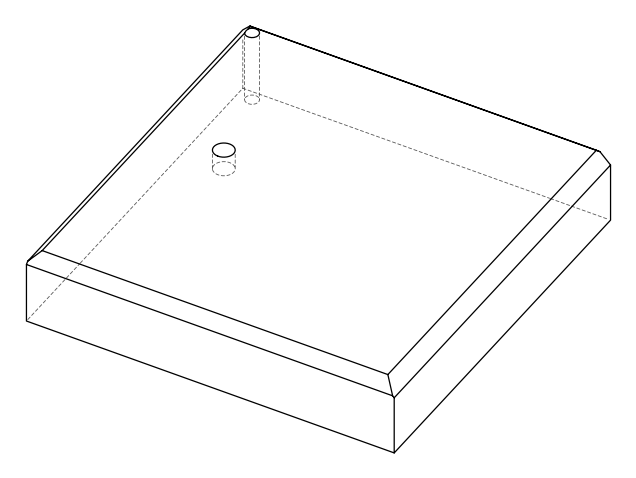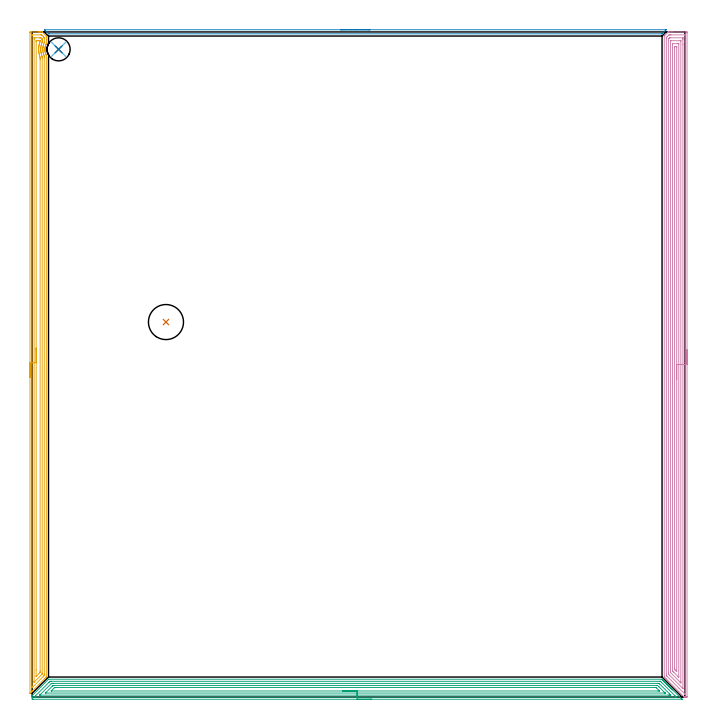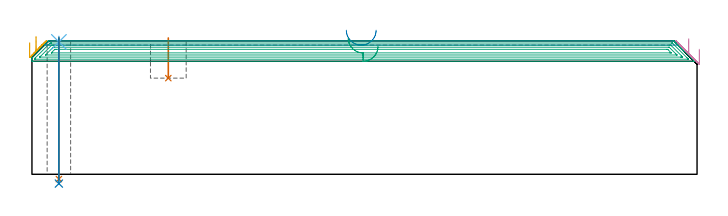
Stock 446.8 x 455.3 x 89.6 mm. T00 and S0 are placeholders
(PLAN: 8 operations, 4 tool changes, 58.5 min)
(1 INDEXABLE_INSERT_DRILL_BLIND_HOLE_FROM_SOLID | STEP1POCKET | UGT0302_003 | 0.11 min | 11296 mm3)
(2 AREA_MILL | FG_CHAMFER_SURFACE | UGT0205_001 | 3.55 min | 1678 mm3)
(3 AREA_MILL_1 | FG_CHAMFER_SURFACE_1 | UGT0205_001 | 17.65 min | 41927 mm3)
(4 AREA_MILL_2 | FG_CHAMFER_SURFACE_2 | UGT0205_001 | 21.82 min | 54364 mm3)
(5 AREA_MILL_3 | FG_CHAMFER_SURFACE_3 | UGT0205_001 | 14.59 min | 27916 mm3)
(6 SPOT_DRILL | STEP1HOLE | NXT0321_9005460120000 | 0.03 min | 1 mm3)
(7 DRILL_THROUGH_HOLE_INTO_CENTER | STEP1HOLE | NXT0301_065 | 0.38 min | 6179 mm3)
(8 DRILL_TO_ENLARGE_THROUGH_HOLE | STEP1HOLE | UGT0301_240 | 0.39 min | 11344 mm3)
(TOOL UGT0302_003 | Indexable Insert Drill 24mm | D24 PA180 FL50 Z2)
(TOOL UGT0205_001 | Chamfer Mill 20 x 3 x 45 deg. | D20 FL50 Z2)
(TOOL NXT0321_9005460120000 | NC Spot Drill, 142deg, 12mm, Carbide, Uncoated | D12 PA142 FL30 Z2)
(TOOL NXT0301_065 | Carbide Drill 9.4mm [860.1-0940-075A1-MM 2214] | D9.4 PA140 FL98 Z2)
(TOOL UGT0301_240 | Twist Drill 15.8 mm | D15.8 PA118 FL120 Z2)
(OP 1 INDEXABLE_INSERT_DRILL_BLIND_HOLE_FROM_SOLID)
G17 G21 G94 G90
T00 M6
G54
G17 G0 G90 X91.6 Y256.7 S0 M3
G43 Z99.6 H0
G94 G81 G98 Z64.6 F250. R91.6
G80
M5
M2
(OP 2 AREA_MILL)
G17 G21 G94 G90
T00 M6
G54
G17 G0 G90 X211.2 Y456.8 S1061 M3
G43 Z99.6 H0
Z96.8
G94 G1 X211.238 Z95.928 F250.
X211.352 Z95.063
X211.541 Z94.212
X211.803 Z93.38
X212.137 Z92.574
X212.54 Z91.8
X213.009 Z91.064
X213.54 Z90.372
X214.129 Z89.729
X214.772 Z89.14
X215.464 Z88.608
X216.2 Z88.14
X216.974 Z87.737
X217.78 Z87.403
X218.612 Z87.141
X219.464 Z86.952
X220.328 Z86.838
X221.2 Z86.8
X433.727
X433.977 Y456.796 Z86.804
X433.982 Y456.794 Z86.805
X433.977 Y456.777 Z86.823
X433.488 Y456.286 Z87.31
X432.926 Y455.725 Z87.874
X432.786 Y455.585 Z88.013
X432.602 Y455.4 Z88.196
X432.061 Y454.861 Z88.739
X431.716 Y454.514 Z89.082
X431.595 Y454.394 Z89.204
X431.279 Y454.079 Z89.521
X431.222 Y454.024 Z89.576
X431.2 Y454.007 Z89.593
X430.701 Y454. Z89.6
X11.699
X11.2 Y454.007 Z89.593
X11.178 Y454.022 Z89.578
X8.572 Y456.627 Z86.971
X8.474 Y456.729 Z86.869
X8.417 Y456.792 Z86.806
X8.537 Y456.799 Z86.801
X8.572 Y456.8 Z86.8
X221.2
X222.072 Z86.838
X222.937 Z86.952
X223.788 Z87.141
X224.62 Z87.403
X225.426 Z87.737
X226.2 Z88.14
X226.936 Z88.608
X227.628 Z89.14
X228.271 Z89.729
X228.86 Z90.372
X229.392 Z91.064
X229.86 Z91.8
X230.263 Z92.574
X230.597 Z93.38
X230.859 Z94.212
X231.048 Z95.063
X231.162 Z95.928
X231.2 Z96.8
G0 Z99.6
M5
M2
(OP 3 AREA_MILL_1)
G17 G21 G94 G90
T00 M6
G54
G17 G0 G90 X232.45 Y-1.5 S1061 M3
G43 Z99.6 H0
Z85.9
G94 G1 X232.412 Z85.028 F250.
X232.298 Z84.164
X232.109 Z83.312
X231.847 Z82.48
X231.513 Z81.674
X231.11 Z80.9
X230.642 Z80.164
X230.11 Z79.472
X229.521 Z78.829
X228.878 Z78.24
X228.186 Z77.708
X227.45 Z77.24
X226.676 Z76.837
X225.87 Z76.503
X225.038 Z76.241
X224.186 Z76.052
X223.322 Z75.938
X222.45 Z75.9
X0.633
X0.488 Y-1.499 Z75.901
X0.002 Y-1.491 Z75.905
X0. Y-1.266 Z76.13
Y-0.004 Z77.39
X0.001 Y0.888 Z78.286
X0.003 Y0.993 Z78.388
X0.037 Y1.038 Z78.435
X11.041 Y12.042 Z89.439
X11.111 Y12.11 Z89.507
X11.205 Y12.197 Z89.589
X11.366 Y12.2 Z89.6
X430.851
X431.197 Y12.194 Z89.591
X431.208 Y12.193
X431.745 Y11.656 Z89.055
X431.805 Y11.596 Z88.993
X431.863 Y11.537 Z88.936
X432.043 Y11.357 Z88.756
X432.103 Y11.299 Z88.695
X432.16 Y11.24 Z88.639
X432.341 Y11.059 Z88.458
X432.4 Y11.001 Z88.398
X432.457 Y10.944 Z88.343
X432.639 Y10.761 Z88.16
X432.698 Y10.704 Z88.101
X432.754 Y10.647 Z88.046
X432.938 Y10.463 Z87.862
X432.995 Y10.406 Z87.803
X433.05 Y10.35 Z87.749
X433.236 Y10.165 Z87.564
X433.293 Y10.109 Z87.506
X433.347 Y10.053 Z87.452
X433.534 Y9.867 Z87.266
X433.59 Y9.812 Z87.208
X433.644 Y9.757 Z87.156
X433.832 Y9.569 Z86.968
X433.887 Y9.514 Z86.911
X433.941 Y9.46 Z86.859
X434.13 Y9.27 Z86.669
X434.185 Y9.217 Z86.614
X434.237 Y9.163 Z86.562
X434.428 Y8.972 Z86.371
X434.482 Y8.919 Z86.316
X434.534 Y8.866 Z86.265
X434.726 Y8.674 Z86.073
X434.78 Y8.622 Z86.019
X434.831 Y8.57 Z85.969
X435.025 Y8.376 Z85.775
X435.077 Y8.324 Z85.721
X435.128 Y8.273 Z85.672
X435.323 Y8.078 Z85.477
X435.374 Y8.027 Z85.424
X435.424 Y7.976 Z85.375
X435.621 Y7.78 Z85.179
X435.672 Y7.73 Z85.126
X435.721 Y7.68 Z85.078
X435.919 Y7.482 Z84.881
X435.969 Y7.432 Z84.829
X436.018 Y7.383 Z84.782
X436.217 Y7.183 Z84.582
X436.267 Y7.135 Z84.532
X436.314 Y7.086 Z84.485
X436.515 Y6.885 Z84.284
X436.564 Y6.837 Z84.234
X436.611 Y6.789 Z84.188
X436.813 Y6.587 Z83.986
X436.862 Y6.54 Z83.937
X436.908 Y6.493 Z83.892
X437.111 Y6.289 Z83.688
X437.159 Y6.242 Z83.639
X437.205 Y6.196 Z83.595
X437.41 Y5.991 Z83.39
X437.456 Y5.945 Z83.342
X437.501 Y5.899 Z83.298
X437.708 Y5.693 Z83.092
X437.754 Y5.647 Z83.045
X437.798 Y5.602 Z83.001
X438.006 Y5.395 Z82.794
X438.051 Y5.35 Z82.747
X438.095 Y5.306 Z82.705
X438.304 Y5.096 Z82.495
X438.349 Y5.053 Z82.45
X438.392 Y5.009 Z82.408
X438.602 Y4.798 Z82.197
X444.297 Y-0.896 Z76.502
X444.384 Y-0.984 Z76.416
X444.565 Y-1.165 Z76.235
X444.744 Y-1.342 Z76.055
X444.863 Y-1.467 Z75.931
X444.883 Y-1.494 Z75.904
X444.863 Y-1.499 Z75.899
X222.45 Y-1.5 Z75.9
Y-0.086 Z77.314
X2.34 Y-0.085 Z77.315
X2.176 Y-0.083 Z77.317
X2.067 Y-0.079 Z77.321
X2.009 Y-0.075 Z77.325
X2.007 Y-0.063 Z77.337
X2.005 Y-0.004 Z77.396
X2.004 Y0.413 Z77.813
X2.01 Y0.533 Z77.933
X2.077 Y0.615 Z78.015
X2.38 Y0.93 Z78.33
X11.366 Y9.917 Z87.317
X11.761 Y10.31 Z87.71
X12.161 Y10.704 Z88.104
X12.213 Y10.752 Z88.152
X12.261 Y10.779 Z88.179
X13.074 Y10.785 Z88.185
X13.155
X429.875
X429.956 Y10.783 Z88.183
X430.037 Y10.779 Z88.179
X430.169 Y10.77 Z88.17
X430.238 Y10.704 Z88.104
X430.851 Y10.099 Z87.499
X440.062 Y0.888 Z78.288
X440.689 Y0.258 Z77.658
X440.943 Y-0.004 Z77.396
X441.001 Y-0.079 Z77.321
X440.853 Y-0.083 Z77.317
X440.771 Y-0.085 Z77.315
X222.45 Y-0.086 Z77.314
Y1.328 Z78.728
X5.417 Y1.329 Z78.729
X5.373
X5.313 Y1.332 Z78.732
X5.259 Y1.335 Z78.735
X5.276 Y1.365 Z78.765
X5.396 Y1.49 Z78.89
X5.681 Y1.781 Z79.181
X5.84 Y1.94 Z79.34
X12.987 Y9.087 Z86.487
X13.155 Y9.252 Z86.652
X13.271 Y9.36 Z86.76
X13.376 Y9.364 Z86.764
X13.599 Y9.369 Z86.769
X14.049 Y9.371 Z86.771
X14.491
X428.167
X428.61 Y9.37 Z86.77
X429.062 Y9.366 Z86.766
X429.121 Y9.364 Z86.764
X429.185 Y9.305 Z86.705
X429.319 Y9.177 Z86.577
X429.581 Y8.919 Z86.319
X436.217 Y2.284 Z79.684
X436.719 Y1.781 Z79.181
X437.111 Y1.383 Z78.783
X437.151 Y1.335 Z78.735
X437.111 Y1.334 Z78.734
X436.669 Y1.33 Z78.73
X436.217 Y1.329 Z78.729
X435.776 Y1.328 Z78.728
X222.45
Y2.743 Z80.143
X9.507
X9.24 Y2.747 Z80.147
X9.121 Y2.749 Z80.149
X9.138 Y2.777 Z80.177
X9.302 Y2.948 Z80.348
X9.471 Y3.121 Z80.521
X13.766 Y7.417 Z84.817
X14.049 Y7.697 Z85.097
X14.219 Y7.858 Z85.258
X14.33 Y7.95 Z85.35
X15.014 Y7.957 Z85.357
X427.755
X427.961 Y7.955 Z85.355
X428.063 Y7.952 Z85.352
X428.085 Y7.95 Z85.35
X428.111 Y7.93 Z85.33
X428.167 Y7.881 Z85.281
X428.917 Y7.135 Z84.535
X429.062 Y6.99 Z84.39
X432.639 Y3.412 Z80.812
X433.247 Y2.8 Z80.2
X433.28 Y2.763 Z80.163
X433.29 Y2.749 Z80.149
X433.285 Y2.748 Z80.148
X433.195 Y2.745 Z80.145
X433.01 Y2.743 Z80.143
X222.45
Y4.157 Z81.557
X13.456
X13.284 Y4.158 Z81.558
X13.155 Y4.16 Z81.56
X12.99 Y4.164 Z81.564
X13.081 Y4.272 Z81.672
X13.155 Y4.356 Z81.756
X15.042 Y6.242 Z83.642
X15.313 Y6.503 Z83.903
X15.36 Y6.536 Z83.936
X15.437 Y6.539 Z83.939
X15.538 Y6.542 Z83.942
X15.838 Y6.543 Z83.943
X16.431
X426.378 Y6.542 Z83.942
X426.976 Y6.539 Z83.939
X427.042 Y6.536 Z83.936
X427.18 Y6.413 Z83.813
X427.273 Y6.328 Z83.728
X429.144 Y4.458 Z81.858
X429.224 Y4.374 Z81.774
X429.381 Y4.208 Z81.608
X429.418 Y4.162 Z81.562
X429.405 Y4.16 Z81.56
X429.362 Y4.158 Z81.558
X429.062 Y4.157 Z81.557
X428.469
X222.45
X221.578 Z81.595
X220.714 Z81.709
X219.862 Z81.898
X219.03 Z82.16
X218.224 Z82.494
X217.45 Z82.897
X216.714 Z83.365
X216.022 Z83.896
X215.379 Z84.486
X214.79 Z85.129
X214.258 Z85.821
X213.79 Z86.557
X213.387 Z87.331
X213.053 Z88.137
X212.791 Z88.969
X212.602 Z89.82
X212.488 Z90.685
X212.45 Z91.557
G0 Z99.6
M5
M2
(OP 4 AREA_MILL_2)
G17 G21 G94 G90
T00 M6
G54
G17 G0 G90 X448.3 Y237.65 S1061 M3
G43 Z99.6 H0
Z84.
G94 G1 Y237.612 Z83.128 F250.
Y237.498 Z82.264
Y237.309 Z81.412
Y237.047 Z80.58
Y236.713 Z79.774
Y236.31 Z79.
Y235.842 Z78.264
Y235.31 Z77.572
Y234.721 Z76.929
Y234.078 Z76.34
Y233.386 Z75.808
Y232.65 Z75.34
Y231.876 Z74.937
Y231.07 Z74.603
Y230.238 Z74.341
Y229.386 Z74.152
Y228.522 Z74.038
Y227.65 Z74.
Y0.439
X448.296 Y0.177 Z74.004
X448.291 Y0.003 Z74.005
X448.284 Y0.001 Z74.012
X447.938 Y0. Z74.357
X447.243 Z75.056
X446.883 Z75.417
X446.533 Y0.001 Z75.761
X446.399 Y0.01 Z75.894
X446.257 Y0.142 Z76.041
X442.647 Y3.753 Z79.652
X435.801 Y10.599 Z86.498
X435.687 Y10.712 Z86.61
X435.645 Y10.754 Z86.653
X434.978 Y11.422 Z87.322
X434.812 Y11.586 Z87.485
X434.156 Y12.244 Z88.144
X433.937 Y12.461 Z88.359
X433.332 Y13.068 Z88.968
X432.794 Y13.606 Z89.504
X432.706 Y13.698 Z89.592
X432.7 Y14.031 Z89.6
Y451.994
X432.707 Y452.5 Z89.593
X432.717 Y452.514 Z89.583
X433.062 Y452.862 Z89.238
X435.173 Y454.974 Z87.125
X435.25 Y455.051 Z87.047
X435.46 Y455.26 Z86.84
X435.472 Y455.271 Z86.828
X435.51 Y455.298 Z86.788
X435.687 Y455.3 Z86.611
X435.771 Z86.528
X436.562 Z85.732
X437.785 Z84.512
X438.312 Z83.982
X447.938 Z74.359
X448.205 Y455.297 Z74.093
X448.292 Y455.29 Z74.006
X448.299 Y455.201 Z73.999
X448.3 Y454.676 Z74.
Y227.65
X446.886 Z75.414
Y2.412
X446.884 Y2.162 Z75.416
X446.881 Y2.038 Z75.419
X446.879 Y2.014 Z75.421
X446.872 Y2.01 Z75.428
X446.847 Y2.015 Z75.453
X446.44 Y2.412 Z75.86
X442.862 Y5.987 Z79.438
X434.528 Y14.322 Z87.772
X434.321 Y14.533 Z87.979
X434.121 Y14.737 Z88.179
X434.119 Y14.925 Z88.181
X434.115 Y15.638 Z88.185
Y450.919
X434.116 Y451.1 Z88.184
X434.121 Y451.452 Z88.179
X434.292 Y451.631 Z88.008
X434.644 Y451.994 Z87.656
X435.613 Y452.963 Z86.687
X435.687 Y453.035 Z86.613
X435.934 Y453.272 Z86.366
X436.168 Y453.291 Z86.132
X436.562 Y453.297 Z85.738
X437.034 Y453.3 Z85.266
X437.437 Z84.863
X446.66 Y453.299 Z75.64
X446.829 Y453.294 Z75.471
X446.86 Y453.29 Z75.44
X446.879 Y453.28 Z75.421
X446.881 Y453.242 Z75.419
X446.885 Y453.07 Z75.415
X446.886 Y448.667 Z75.414
Y227.65
X445.472 Z76.828
X445.471 Y5.987 Z76.829
X445.47 Y5.906 Z76.83
X445.468 Y5.867 Z76.832
X445.467 Y5.861 Z76.833
X445.356 Y5.943 Z76.944
X436.374 Y14.925 Z85.926
X435.687 Y15.616 Z86.613
X435.588 Y15.72 Z86.712
X435.539 Y15.772 Z86.761
X435.535 Y15.819 Z86.765
X435.532 Y15.977 Z86.768
X435.529 Y16.713 Z86.771
X435.528 Y16.875 Z86.772
X435.529 Y449.475 Z86.771
X435.531 Y450.207 Z86.769
X435.533 Y450.364 Z86.767
X435.535 Y450.418 Z86.765
X435.566 Y450.455 Z86.734
X435.687 Y450.583 Z86.613
X435.942 Y450.84 Z86.358
X436.203 Y451.1 Z86.097
X436.389 Y451.277 Z85.911
X436.562 Y451.29 Z85.738
X437.243 Y451.299 Z85.057
X445.313 Z76.987
X445.378 Y451.298 Z76.922
X445.43 Y451.294 Z76.87
X445.459 Y451.291 Z76.841
X445.465 Y451.261 Z76.835
X445.468 Y451.1 Z76.832
X445.47 Y450.939 Z76.83
X445.471 Y450.207 Z76.829
Y446.729
X445.472 Y227.65 Z76.828
X444.057 Z78.243
Y10.456
X444.056 Y9.952 Z78.244
X444.053 Y9.783 Z78.247
X444.051 Y9.725 Z78.249
X444.046 Y9.714 Z78.254
X443.991 Y9.765 Z78.309
X443.823 Y9.928 Z78.477
X443.563 Y10.186 Z78.737
X443.292 Y10.456 Z79.008
X437.037 Y16.713 Z85.263
X436.98 Y16.776 Z85.32
X436.949 Y16.813 Z85.351
X436.947 Y16.84 Z85.353
X436.944 Y16.965 Z85.356
X436.943 Y17.218 Z85.357
Y17.607
Y448.923
X436.946 Y449.093 Z85.354
X436.95 Y449.226 Z85.35
X436.958 Y449.29 Z85.342
X437.006 Y449.292 Z85.294
X437.45 Y449.3 Z84.85
X443.575 Z78.725
X443.991 Y449.293 Z78.309
X444.041 Y449.29 Z78.259
X444.051 Y449.282 Z78.249
X444.053 Y449.266 Z78.247
X444.056 Y449.209 Z78.244
X444.057 Y227.65 Z78.243
X442.643 Z79.657
Y14.031
X442.638 Y13.655 Z79.662
X442.636 Y13.579 Z79.664
X442.582 Y13.626 Z79.718
X442.517 Y13.687 Z79.783
X442.167 Y14.031 Z80.133
X439.187 Y17.011 Z83.113
X438.595 Y17.607 Z83.705
X438.392 Y17.819 Z83.908
X438.363 Y17.851 Z83.937
X438.361 Y17.873 Z83.939
X438.359 Y17.925 Z83.941
X438.357 Y18.031 Z83.943
Y446.631
X438.359 Y447.056 Z83.941
X438.362 Y447.267 Z83.938
X438.363 Y447.286 Z83.937
X438.383 Y447.29 Z83.917
X438.439 Y447.295 Z83.861
X438.534 Y447.299 Z83.766
X442.033 Y447.3 Z80.267
X442.541 Y447.296 Z79.759
X442.594 Y447.294 Z79.706
X442.628 Y447.291 Z79.672
X442.636 Y447.26 Z79.664
X442.643 Y446.631 Z79.657
Y227.65
X441.229 Z81.071
Y18.203
X441.226 Y17.607 Z81.074
X441.224 Y17.483 Z81.076
X441.223 Y17.449 Z81.077
X441.046 Y17.607 Z81.254
X440.938 Y17.712 Z81.362
X440.148 Y18.5 Z82.152
X440.062 Y18.588 Z82.238
X439.868 Y18.792 Z82.432
X439.778 Y18.903 Z82.522
X439.775 Y19.097 Z82.525
X439.773 Y19.394 Z82.527
X439.771 Y19.691 Z82.529
Y20.288
Y445.141
X439.773 Y445.241 Z82.527
X439.775 Y445.276 Z82.525
X439.778 Y445.289 Z82.522
X439.785 Y445.291 Z82.515
X439.839 Y445.296 Z82.461
X440.062 Y445.299 Z82.238
X440.491 Y445.3 Z81.809
X440.938 Y445.299 Z81.362
X441.086 Y445.297 Z81.214
X441.205 Y445.292 Z81.095
X441.219 Y445.29 Z81.081
X441.222 Y445.276 Z81.078
X441.226 Y445.226 Z81.074
X441.228 Y445.141 Z81.072
X441.229 Y444.844 Z81.071
Y444.546
Y227.65
Y226.778 Z81.109
Y225.914 Z81.223
Y225.062 Z81.412
Y224.23 Z81.674
Y223.424 Z82.008
Y222.65 Z82.411
Y221.914 Z82.88
Y221.222 Z83.411
Y220.579 Z84.
Y219.99 Z84.643
Y219.458 Z85.335
Y218.99 Z86.071
Y218.587 Z86.845
Y218.253 Z87.651
Y217.991 Z88.483
Y217.802 Z89.335
Y217.688 Z90.2
Y217.65 Z91.071
G0 Z99.6
M5
M2
(OP 5 AREA_MILL_3)
G17 G21 G94 G90
T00 M6
G54
G17 G0 G90 X-1.5 Y218.9 S1061 M3
G43 Z99.6 H0
Z88.4
G94 G1 Y218.938 Z87.528 F250.
Y219.052 Z86.664
Y219.241 Z85.812
Y219.503 Z84.98
Y219.837 Z84.174
Y220.24 Z83.4
Y220.708 Z82.664
Y221.24 Z81.972
Y221.829 Z81.329
Y222.472 Z80.74
Y223.164 Z80.209
Y223.9 Z79.74
Y224.674 Z79.337
Y225.48 Z79.003
Y226.312 Z78.741
Y227.164 Z78.552
Y228.028 Z78.438
Y228.9 Z78.4
X-1.499 Y454.671 Z78.401
X-1.497 Y455.029 Z78.402
X-1.493 Y455.29 Z78.404
X-1.147 Y455.3 Z78.751
X4.1 Z83.994
X4.618 Z84.515
X4.974 Z84.87
X5.493 Z85.389
X5.849 Z85.743
X6.723 Z86.621
X6.891 Y455.298 Z86.788
X6.934 Y455.267 Z86.832
X9.347 Y452.853 Z89.246
X9.688 Y452.509 Z89.588
X9.693 Y452.5 Z89.593
X9.7 Y451.988 Z89.6
Y450.2
Y447.518
X9.698 Y447.251 Z89.585
X9.649 Y447.147 Z89.548
X9.613 Y447.078 Z89.512
X9.536 Y446.914 Z89.436
X9.402 Y446.624 Z89.297
X9.358 Y446.532 Z89.255
X9.18 Y446.088 Z89.079
X9.032 Y445.638 Z88.931
X8.916 Y445.193 Z88.814
X8.823 Y444.745 Z88.723
X8.764 Y444.345 Z88.663
X8.747 Y444.185 Z88.646
X8.722 Y443.944 Z88.62
X8.716 Y443.851 Z88.615
X8.714 Y443.799 Z88.613
X8.709 Y443.544 Z88.598
X8.706 Y443.493 Z88.599
Y443.492
X8.703 Y443.404 Z88.597
X8.717 Y442.957 Z88.613
X8.722 Y442.856 Z88.62
X8.747 Y442.618 Z88.646
X8.764 Y442.459 Z88.663
X8.787 Y442.304 Z88.685
X8.811 Y442.153 Z88.706
X8.824 Y442.063 Z88.719
X8.914 Y441.615 Z88.812
X9.009 Y441.259 Z88.903
X9.031 Y441.17 Z88.927
X9.055 Y441.094 Z88.953
X9.094 Y440.976 Z88.992
X9.149 Y440.812 Z89.044
X9.179 Y440.72 Z89.075
X9.35 Y440.276 Z89.248
X9.476 Y439.997 Z89.375
X9.623 Y439.706 Z89.522
X9.65 Y439.652 Z89.55
X9.695 Y439.549 Z89.59
X9.7 Y439.47 Z89.6
Y13.855
X9.705 Y13.713 Z89.595
X9.627 Y13.628 Z89.523
X9.372 Y13.372 Z89.272
X9.268 Y13.268 Z89.168
X8.518 Y12.518 Z88.417
X4.974 Y8.974 Z84.874
X0.3 Y4.298 Z80.197
X0.165 Y4.163 Z80.061
X0.024 Y4.023 Z79.922
X-0.128 Y3.871 Z79.769
X-0.272 Y3.726 Z79.623
X-0.423 Y3.576 Z79.475
X-0.556 Y3.443 Z79.342
X-0.709 Y3.288 Z79.186
X-0.87 Y3.129 Z79.028
X-0.984 Y3.015 Z78.914
X-1.147 Y2.851 Z78.748
X-1.317 Y2.682 Z78.581
X-1.495 Y2.504 Z78.403
X-1.499 Y2.502 Z78.399
X-1.5 Y2.682 Z78.4
Y228.9
X-0.086 Z79.814
X-0.085 Y453.074 Z79.815
X-0.083 Y453.24 Z79.817
X-0.08 Y453.28 Z79.82
X-0.077 Y453.29 Z79.823
X-0.066 Y453.293 Z79.834
X-0.032 Y453.297 Z79.868
X0.136 Y453.3 Z80.036
X5.849 Z85.749
X6.317 Y453.298 Z86.217
X6.417 Y453.293 Z86.317
X6.441 Y453.29 Z86.341
X6.492 Y453.246 Z86.392
X6.583 Y453.162 Z86.483
X6.723 Y453.026 Z86.623
X7.761 Y451.988 Z87.661
X7.932 Y451.813 Z87.832
X8.279 Y451.456 Z88.179
X8.283 Y451.288 Z88.183
X8.285 Y451.094 Z88.185
Y450.903
Y448.412
X8.281 Y448.06 Z88.181
X8.279 Y447.887 Z88.179
X7.979 Y447.128 Z87.879
X7.799 Y446.624 Z87.699
X7.77 Y446.536 Z87.67
X7.749 Y446.469 Z87.649
X7.598 Y445.918 Z87.498
X7.562 Y445.766 Z87.462
X7.554 Y445.729 Z87.454
X7.425 Y445.012 Z87.325
X7.399 Y444.835 Z87.299
X7.368 Y444.6 Z87.268
X7.31 Y443.941 Z87.21
X7.293 Y443.359 Z87.193
X7.303 Y443.047 Z87.203
X7.315 Y442.749 Z87.215
X7.345 Y442.412 Z87.245
X7.373 Y442.153 Z87.273
X7.497 Y441.362 Z87.397
X7.517 Y441.259 Z87.417
X7.598 Y440.888 Z87.498
X7.72 Y440.427 Z87.62
X7.738 Y440.365 Z87.638
X7.808 Y440.15 Z87.708
X8.056 Y439.47 Z87.956
X8.26 Y438.953 Z88.16
X8.279 Y438.896 Z88.179
X8.281 Y438.855 Z88.181
X8.284 Y438.768 Z88.184
X8.285 Y438.576 Z88.185
X8.286 Y437.873 Z88.186
X8.285 Y15.647 Z88.185
X8.281 Y14.948 Z88.181
X8.279 Y14.753 Z88.179
X7.941 Y14.402 Z87.841
X7.598 Y14.049 Z87.498
X0.256 Y6.706 Z80.156
X0.067 Y6.52 Z79.967
X-0.015 Y6.442 Z79.885
X-0.079 Y6.385 Z79.821
X-0.082 Y6.512 Z79.818
X-0.084 Y6.706 Z79.816
X-0.086 Y7.134 Z79.814
Y7.409
Y228.9
X1.328 Z81.228
X1.329 Y450.352 Z81.229
X1.331 Y451.094 Z81.231
X1.333 Y451.241 Z81.233
X1.335 Y451.287 Z81.235
X1.377 Y451.291 Z81.277
X1.477 Y451.294 Z81.377
X2.15 Y451.3 Z82.05
X2.351 Z82.251
X4.773 Z84.673
X4.974 Y451.299 Z84.874
X5.651 Y451.296 Z85.551
X5.849 Y451.29 Z85.749
X6.023 Y451.266 Z85.923
X6.202 Y451.094 Z86.102
X6.723 Y450.574 Z86.623
X6.813 Y450.48 Z86.713
X6.856 Y450.433 Z86.756
X6.864 Y450.351 Z86.764
X6.868 Y450.2 Z86.768
X6.87 Y450.05 Z86.77
Y449.306
X6.868 Y449.158 Z86.768
X6.852 Y448.412 Z86.752
X6.817 Y448.316 Z86.717
X6.723 Y448.063 Z86.623
X6.584 Y447.66 Z86.484
X6.538 Y447.518 Z86.438
X6.376 Y446.978 Z86.276
X6.281 Y446.624 Z86.181
X6.198 Y446.267 Z86.098
X6.095 Y445.729 Z85.995
X6.057 Y445.517 Z85.957
X5.963 Y444.835 Z85.863
X5.952 Y444.73 Z85.852
X5.89 Y443.941 Z85.79
X5.888 Y443.901 Z85.788
X5.881 Y443.481 Z85.781
X5.882 Y443.047 Z85.782
X5.883 Y443.012 Z85.783
X5.906 Y442.575 Z85.806
X5.94 Y442.153 Z85.84
X5.951 Y442.048 Z85.851
X6.066 Y441.259 Z85.966
X6.109 Y440.993 Z86.009
X6.237 Y440.365 Z86.137
X6.372 Y439.83 Z86.272
X6.476 Y439.47 Z86.376
X6.723 Y438.746 Z86.623
X6.784 Y438.576 Z86.684
X6.818 Y438.479 Z86.718
X6.864 Y438.33 Z86.764
X6.867 Y438.239 Z86.767
X6.869 Y438.053 Z86.769
X6.871 Y437.682 Z86.771
Y437.531
Y16.39
X6.869 Y16.019 Z86.769
X6.866 Y15.833 Z86.766
X6.865 Y15.791 Z86.765
X6.839 Y15.751 Z86.739
X6.747 Y15.647 Z86.647
X6.735 Y15.635 Z86.635
X1.43 Y10.33 Z81.33
X1.381 Y10.282 Z81.281
X1.356 Y10.267 Z81.256
X1.334 Y10.257 Z81.234
X1.332 Y10.282 Z81.232
X1.33 Y10.315 Z81.23
X1.329 Y10.433 Z81.229
X1.328 Y228.9 Z81.228
X2.743 Z82.643
Y448.905
X2.744 Y449.07 Z82.644
X2.747 Y449.202 Z82.647
X2.749 Y449.281 Z82.649
X2.792 Y449.29 Z82.692
X3.226 Y449.3 Z83.126
X4.1 Z84.
X4.974 Y449.294 Z84.874
X5.408 Y449.29 Z85.308
X5.45 Y449.281 Z85.35
X5.451 Y449.202 Z85.351
X5.45 Y449.068 Z85.35
X5.447 Y448.974 Z85.347
X5.419 Y448.867 Z85.319
X5.273 Y448.412 Z85.173
X5.201 Y448.181 Z85.101
X5.002 Y447.518 Z84.902
X4.996 Y447.496 Z84.896
X4.974 Y447.417 Z84.874
X4.829 Y446.772 Z84.729
X4.799 Y446.624 Z84.699
X4.688 Y446.022 Z84.588
X4.645 Y445.729 Z84.545
X4.578 Y445.24 Z84.478
X4.54 Y444.835 Z84.44
X4.508 Y444.418 Z84.408
X4.479 Y443.941 Z84.379
X4.468 Y443.565 Z84.368
X4.473 Y443.047 Z84.373
X4.487 Y442.651 Z84.387
X4.518 Y442.153 Z84.418
X4.564 Y441.679 Z84.464
X4.623 Y441.259 Z84.523
X4.717 Y440.628 Z84.617
X4.766 Y440.365 Z84.666
X4.947 Y439.498 Z84.847
X4.954 Y439.47 Z84.854
X4.974 Y439.391 Z84.874
X5.211 Y438.576 Z85.111
X5.331 Y438.212 Z85.231
X5.437 Y437.886 Z85.337
X5.45 Y437.682 Z85.35
X5.455 Y437.191 Z85.355
X5.456 Y436.788 Z85.356
X5.457 Y436.294 Z85.357
Y17.836
X5.456 Y17.435 Z85.356
X5.453 Y16.946 Z85.353
X5.45 Y16.843 Z85.35
X5.442 Y16.803 Z85.342
X5.411 Y16.769 Z85.311
X5.192 Y16.541 Z85.092
X3.226 Y14.574 Z83.126
X2.87 Y14.223 Z82.77
X2.799 Y14.155 Z82.699
X2.756 Y14.116 Z82.656
X2.75 Y14.172 Z82.65
X2.746 Y14.226 Z82.646
X2.744 Y14.352 Z82.644
X2.743 Y18.585 Z82.643
Y228.9
Y229.772 Z82.681
Y230.636 Z82.795
Y231.488 Z82.983
Y232.32 Z83.246
Y233.126 Z83.58
Y233.9 Z83.982
Y234.636 Z84.451
Y235.328 Z84.982
Y235.971 Z85.572
Y236.56 Z86.215
Y237.092 Z86.907
Y237.56 Z87.643
Y237.963 Z88.417
Y238.297 Z89.222
Y238.559 Z90.055
Y238.748 Z90.906
Y238.862 Z91.771
Y238.9 Z92.643
G0 Z99.6
M5
M2
(OP 6 SPOT_DRILL)
G17 G21 G94 G90
T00 M6
G54
G17 G0 G90 X18.1 Y443.4 S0 M3
G43 Z99.6 H0
G94 G81 G98 Z88.92 F250. R92.6
G80
M5
M2
(OP 7 DRILL_THROUGH_HOLE_INTO_CENTER)
G17 G21 G94 G90
T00 M6
G54
G17 G0 G90 X18.1 Y443.4 S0 M3
G43 Z99.6 H1
G94 G73 G98 Z-3.211 F250. Q9.281 R91.6
G80
M5
M2
(OP 8 DRILL_TO_ENLARGE_THROUGH_HOLE)
G17 G21 G94 G90
T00 M6
G54
G17 G0 G90 X18.1 Y443.4 S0 M3
G43 Z99.6 H0
G94 G73 G98 Z-6.247 F250. Q13.692 R91.6
G80
M5
M2
